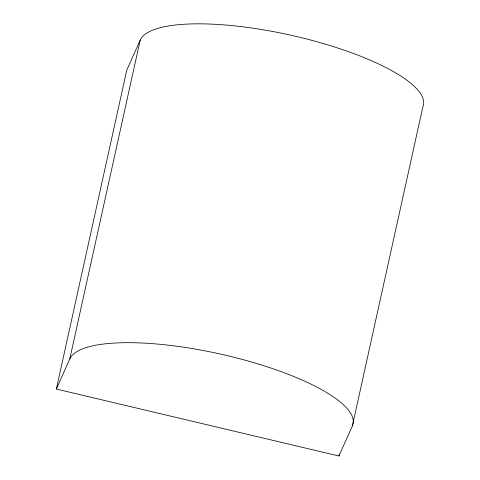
<?xml version="1.0" encoding="UTF-8"?>
<svg xmlns="http://www.w3.org/2000/svg" width="480" height="480" viewBox="0 0 480 480"><rect width="100%" height="100%" fill="white"/><g stroke="black" fill="none" stroke-linecap="round" stroke-linejoin="round"><path stroke-width="0.72" d="M56.334 389.046L126.756 70.2L140.184 40.176A145.428 39.558 12.5 0 1 297.954 36.84A145.428 39.558 12.5 0 1 422.79 107.13L352.368 425.982L338.94 456L56.334 389.046L69.762 359.022L140.184 40.176M338.94 456L339.264 454.536M69.762 359.022A145.428 39.558 12.5 0 1 227.532 355.686A145.428 39.558 12.5 0 1 352.368 425.982"/></g></svg>
